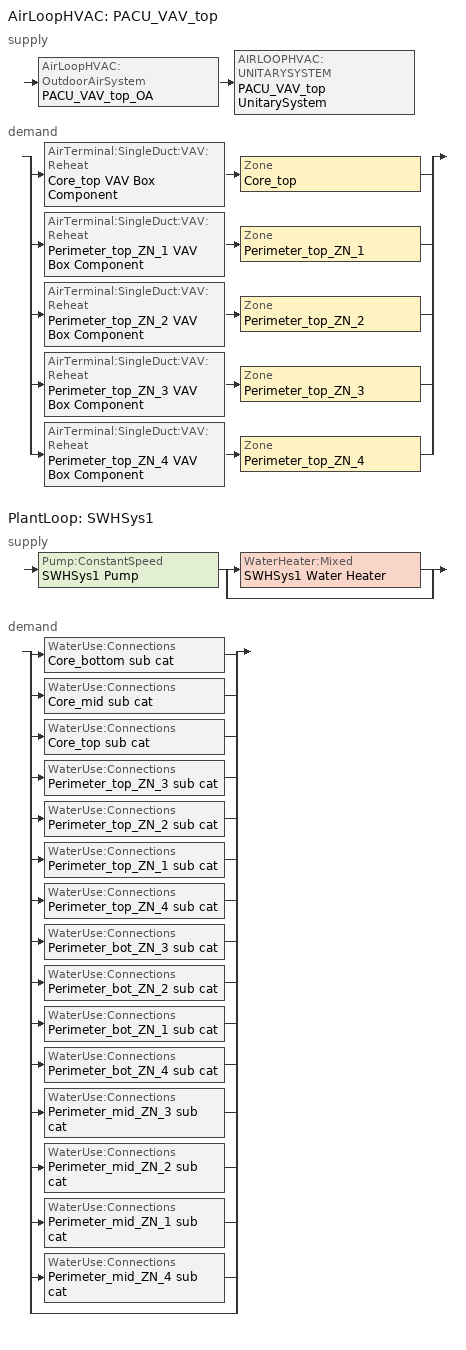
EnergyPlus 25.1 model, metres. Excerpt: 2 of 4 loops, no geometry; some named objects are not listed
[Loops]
AirLoopHVAC 'PACU_VAV_top'
 supply: AirLoopHVAC:OutdoorAirSystem 'PACU_VAV_top_OA' > AIRLOOPHVAC:UNITARYSYSTEM 'PACU_VAV_top UnitarySystem'
 demand: split
  | AirTerminal:SingleDuct:VAV:Reheat 'Core_top VAV Box Component' > Zone 'Core_top'
  | AirTerminal:SingleDuct:VAV:Reheat 'Perimeter_top_ZN_1 VAV Box Component' > Zone 'Perimeter_top_ZN_1'
  | AirTerminal:SingleDuct:VAV:Reheat 'Perimeter_top_ZN_2 VAV Box Component' > Zone 'Perimeter_top_ZN_2'
  | AirTerminal:SingleDuct:VAV:Reheat 'Perimeter_top_ZN_3 VAV Box Component' > Zone 'Perimeter_top_ZN_3'
  | AirTerminal:SingleDuct:VAV:Reheat 'Perimeter_top_ZN_4 VAV Box Component' > Zone 'Perimeter_top_ZN_4'
PlantLoop 'SWHSys1'
 supply: Pump:ConstantSpeed 'SWHSys1 Pump' > split
  | WaterHeater:Mixed 'SWHSys1 Water Heater'
  | bypass
 demand: split
  | WaterUse:Connections 'Core_bottom sub cat'
  | WaterUse:Connections 'Core_mid sub cat'
  | WaterUse:Connections 'Core_top sub cat'
  | WaterUse:Connections 'Perimeter_top_ZN_3 sub cat'
  | WaterUse:Connections 'Perimeter_top_ZN_2 sub cat'
  | WaterUse:Connections 'Perimeter_top_ZN_1 sub cat'
  | WaterUse:Connections 'Perimeter_top_ZN_4 sub cat'
  | WaterUse:Connections 'Perimeter_bot_ZN_3 sub cat'
  | WaterUse:Connections 'Perimeter_bot_ZN_2 sub cat'
  | WaterUse:Connections 'Perimeter_bot_ZN_1 sub cat'
  | WaterUse:Connections 'Perimeter_bot_ZN_4 sub cat'
  | WaterUse:Connections 'Perimeter_mid_ZN_3 sub cat'
  | WaterUse:Connections 'Perimeter_mid_ZN_2 sub cat'
  | WaterUse:Connections 'Perimeter_mid_ZN_1 sub cat'
  | WaterUse:Connections 'Perimeter_mid_ZN_4 sub cat'
  | bypass
[DesignSpecification:OutdoorAir] Outdoor Air Method=Flow/Area; Outdoor Air Flow per Zone Floor Area=0.0004318
SZ DSOA Core_top; SZ DSOA Perimeter_top_ZN_1; SZ DSOA Perimeter_top_ZN_2; SZ DSOA Perimeter_top_ZN_3; SZ DSOA Perimeter_top_ZN_4
[DesignSpecification:ZoneAirDistribution] Zone Air Distribution Effectiveness in Cooling Mode=1; Zone Air Distribution Effectiveness in Heating Mode=1
Name | Minimum Zone Ventilation Efficiency
VAV_Zone_AirDistribution | 0.6
CM DSZAD Building
[Sizing:Zone] Zone Cooling Design Supply Air Temperature Input Method=SupplyAirTemperature; Zone Cooling Design Supply Air Temperature=12.8; Zone Heating Design Supply Air Temperature Input Method=SupplyAirTemperature; Zone Heating Design Supply Air Temperature=40; Zone Cooling Design Supply Air Humidity Ratio=0.0085; Zone Heating Design Supply Air Humidity Ratio=0.008; Cooling Design Air Flow Method=DesignDay; Cooling Design Air Flow Rate=0; Cooling Minimum Air Flow Fraction=0; Heating Design Air Flow Method=DesignDay; Heating Design Air Flow Rate=0; Design Specification Zone Air Distribution Object=VAV_Zone_AirDistribution; Zone Load Sizing Method=Sensible Load Only No Latent Load; Zone Latent Cooling Design Supply Air Humidity Ratio Input Method=HumidityRatioDifference; Zone Cooling Design Supply Air Humidity Ratio Difference=0.005; Zone Latent Heating Design Supply Air Humidity Ratio Input Method=HumidityRatioDifference; Zone Humidification Design Supply Air Humidity Ratio Difference=0.005
Name | Design Specification Outdoor Air Object
Core_top | SZ DSOA Core_top
Perimeter_top_ZN_1 | SZ DSOA Perimeter_top_ZN_1
Perimeter_top_ZN_2 | SZ DSOA Perimeter_top_ZN_2
Perimeter_top_ZN_3 | SZ DSOA Perimeter_top_ZN_3
Perimeter_top_ZN_4 | SZ DSOA Perimeter_top_ZN_4
[Sizing:System]
PACU_VAV_top: Type of Load to Size On=Sensible; Design Outdoor Air Flow Rate=0.9561; Central Heating Maximum System Air Flow Ratio=0.3; Preheat Design Temperature=7; Preheat Design Humidity Ratio=0.008; Precool Design Temperature=12.8; Precool Design Humidity Ratio=0.008; Central Cooling Design Supply Air Temperature=12.8; Central Heating Design Supply Air Temperature=40; Type of Zone Sum to Use=Coincident; 100 Outdoor Air in Cooling=No; 100 Outdoor Air in Heating=No; Central Cooling Design Supply Air Humidity Ratio=0.0085; Central Heating Design Supply Air Humidity Ratio=0.008; Cooling Supply Air Flow Rate Method=DesignDay; Cooling Supply Air Flow Rate=0; Heating Supply Air Flow Rate Method=DesignDay; Heating Supply Air Flow Rate=0; System Outdoor Air Method=ZoneSum
[Sizing:Plant]
SWHSys1: Loop Type=Heating; Design Loop Exit Temperature=60; Loop Design Temperature Difference=5
[ZoneControl:Thermostat] Control Type Schedule=Dual Zone Control Type Sched
Name | Zone or ZoneList | Control 1
Core_top Thermostat | Core_top | Core_top Dual SP Control
Perimeter_top_ZN_1 Thermostat | Perimeter_top_ZN_1 | Perimeter_top_ZN_1 Dual SP Control
Perimeter_top_ZN_2 Thermostat | Perimeter_top_ZN_2 | Perimeter_top_ZN_2 Dual SP Control
Perimeter_top_ZN_3 Thermostat | Perimeter_top_ZN_3 | Perimeter_top_ZN_3 Dual SP Control
Perimeter_top_ZN_4 Thermostat | Perimeter_top_ZN_4 | Perimeter_top_ZN_4 Dual SP Control
[ThermostatSetpoint:DualSetpoint] Heating Setpoint Temperature Schedule=HTGSETP_SCH_YES_OPTIMUM; Cooling Setpoint Temperature Schedule=CLGSETP_SCH_YES_OPTIMUM
Core_top Dual SP Control; Perimeter_top_ZN_1 Dual SP Control; Perimeter_top_ZN_2 Dual SP Control; Perimeter_top_ZN_3 Dual SP Control; Perimeter_top_ZN_4 Dual SP Control
[AirTerminal:SingleDuct:VAV:Reheat] Availability Schedule=Always_On; Maximum Air Flow Rate=AUTOSIZE; Zone Minimum Air Flow Input Method=Constant; Maximum Hot Water or Steam Flow Rate=AUTOSIZE; Minimum Hot Water or Steam Flow Rate=0; Convergence Tolerance=0.001; Damper Heating Action=ReverseWithLimits; Maximum Flow Fraction During Reheat=0.5; Maximum Reheat Air Temperature=40
Name | Constant Minimum Air Flow Fraction | Reheat Coil
Core_top VAV Box Component | 0.308 | Core_top VAV Box Reheat Coil
Perimeter_top_ZN_1 VAV Box Component | 0.148 | Perimeter_top_ZN_1 VAV Box Reheat Coil
Perimeter_top_ZN_2 VAV Box Component | 0.116 | Perimeter_top_ZN_2 VAV Box Reheat Coil
Perimeter_top_ZN_3 VAV Box Component | 0.201 | Perimeter_top_ZN_3 VAV Box Reheat Coil
Perimeter_top_ZN_4 VAV Box Component | 0.107 | Perimeter_top_ZN_4 VAV Box Reheat Coil
[Zone equipment]
Core_top: Core_top VAV Box Component
Perimeter_top_ZN_1: Perimeter_top_ZN_1 VAV Box Component
Perimeter_top_ZN_2: Perimeter_top_ZN_2 VAV Box Component
Perimeter_top_ZN_3: Perimeter_top_ZN_3 VAV Box Component
Perimeter_top_ZN_4: Perimeter_top_ZN_4 VAV Box Component
[Fan:VariableVolume]
PACU_VAV_top Fan: Availability Schedule=HVACOperationSchd; Fan Total Efficiency=0.6006; Pressure Rise=1314.72; Maximum Flow Rate=AUTOSIZE; Fan Power Minimum Flow Rate Input Method=Fraction; Fan Power Minimum Flow Fraction=0.25; Motor Efficiency=0.924; Motor In Airstream Fraction=1; Fan Power Coefficient 1=0.0408; Fan Power Coefficient 2=0.088; Fan Power Coefficient 3=-0.0729; Fan Power Coefficient 4=0.9437; Fan Power Coefficient 5=0
[COIL:COOLING:DX:VARIABLESPEED]
PACU_VAV_top IHP SC Coil: Number of Speeds=10; Nominal Speed Level=10; Gross Rated Total Cooling Capacity At Selected Nominal Speed Level=AUTOSIZE; Rated Air Flow Rate At Selected Nominal Speed Level=AUTOSIZE; Nominal Time for Condensate to Begin Leaving the Coil=1000; Initial Moisture Evaporation Rate Divided by SteadyState AC Latent Capacity=1.5; Maximum Cycling Rate=2.5; Latent Capacity Time Constant=60; Fan Delay Time=60; Energy Part Load Fraction Curve=IHP_PLF; Condenser Type=AirCooled; Evaporative Condenser Pump Rated Power Consumption=0; Crankcase Heater Capacity=0; Maximum Outdoor DryBulb Temperature for Crankcase Heater Operation=10; Minimum Outdoor DryBulb Temperature for Compressor Operation=-25; Basin Heater Capacity=0; Basin Heater Setpoint Temperature=2; Speed 1 Reference Unit Gross Rated Total Cooling Capacity=14000; Speed 1 Reference Unit Gross Rated Sensible Heat Ratio=0.8; Speed 1 Reference Unit Gross Rated Cooling COP=4.23; Speed 1 Reference Unit Rated Air Flow Rate=0.5; 2017 Speed 1 Rated Evaporator Fan Power Per Volume Flow Rate=773.3; 2023 Speed 1 Rated Evaporator Fan Power Per Volume Flow Rate=934.4; Speed 1 Total Cooling Capacity Function of Temperature Curve=IHP_SC_CapFT; Speed 1 Total Cooling Capacity Function of Air Flow Fraction Curve=IHP_SC_CapFF; Speed 1 Energy Input Ratio Function of Temperature Curve=IHP_SC_EIRFT; Speed 1 Energy Input Ratio Function of Air Flow Fraction Curve=IHP_SC_EIRFF; Speed 2 Reference Unit Gross Rated Total Cooling Capacity=19600; Speed 2 Reference Unit Gross Rated Sensible Heat Ratio=0.79; Speed 2 Reference Unit Gross Rated Cooling COP=4.58; Speed 2 Reference Unit Rated Air Flow Rate=0.7; 2017 Speed 2 Rated Evaporator Fan Power Per Volume Flow Rate=773.3; 2023 Speed 2 Rated Evaporator Fan Power Per Volume Flow Rate=934.4; Speed 2 Total Cooling Capacity Function of Temperature Curve=IHP_SC_CapFT; Speed 2 Total Cooling Capacity Function of Air Flow Fraction Curve=IHP_SC_CapFF; Speed 2 Energy Input Ratio Function of Temperature Curve=IHP_SC_EIRFT; Speed 2 Energy Input Ratio Function of Air Flow Fraction Curve=IHP_SC_EIRFF; Speed 3 Reference Unit Gross Rated Total Cooling Capacity=25200; Speed 3 Reference Unit Gross Rated Sensible Heat Ratio=0.78; Speed 3 Reference Unit Gross Rated Cooling COP=4.76; Speed 3 Reference Unit Rated Air Flow Rate=0.9; 2017 Speed 3 Rated Evaporator Fan Power Per Volume Flow Rate=773.3; 2023 Speed 3 Rated Evaporator Fan Power Per Volume Flow Rate=934.4; Speed 3 Total Cooling Capacity Function of Temperature Curve=IHP_SC_CapFT; Speed 3 Total Cooling Capacity Function of Air Flow Fraction Curve=IHP_SC_CapFF; Speed 3 Energy Input Ratio Function of Temperature Curve=IHP_SC_EIRFT; Speed 3 Energy Input Ratio Function of Air Flow Fraction Curve=IHP_SC_EIRFF; Speed 4 Reference Unit Gross Rated Total Cooling Capacity=30800; Speed 4 Reference Unit Gross Rated Sensible Heat Ratio=0.77; Speed 4 Reference Unit Gross Rated Cooling COP=4.68; Speed 4 Reference Unit Rated Air Flow Rate=1.1; 2017 Speed 4 Rated Evaporator Fan Power Per Volume Flow Rate=773.3; 2023 Speed 4 Rated Evaporator Fan Power Per Volume Flow Rate=934.4; Speed 4 Total Cooling Capacity Function of Temperature Curve=IHP_SC_CapFT; Speed 4 Total Cooling Capacity Function of Air Flow Fraction Curve=IHP_SC_CapFF; Speed 4 Energy Input Ratio Function of Temperature Curve=IHP_SC_EIRFT; Speed 4 Energy Input Ratio Function of Air Flow Fraction Curve=IHP_SC_EIRFF; Speed 5 Reference Unit Gross Rated Total Cooling Capacity=36400; Speed 5 Reference Unit Gross Rated Sensible Heat Ratio=0.77; Speed 5 Reference Unit Gross Rated Cooling COP=4.55; Speed 5 Reference Unit Rated Air Flow Rate=1.3; 2017 Speed 5 Rated Evaporator Fan Power Per Volume Flow Rate=773.3; 2023 Speed 5 Rated Evaporator Fan Power Per Volume Flow Rate=934.4; Speed 5 Total Cooling Capacity Function of Temperature Curve=IHP_SC_CapFT; Speed 5 Total Cooling Capacity Function of Air Flow Fraction Curve=IHP_SC_CapFF; Speed 5 Energy Input Ratio Function of Temperature Curve=IHP_SC_EIRFT; Speed 5 Energy Input Ratio Function of Air Flow Fraction Curve=IHP_SC_EIRFF; Speed 6 Reference Unit Gross Rated Total Cooling Capacity=42000; Speed 6 Reference Unit Gross Rated Sensible Heat Ratio=0.76; Speed 6 Reference Unit Gross Rated Cooling COP=4.4; Speed 6 Reference Unit Rated Air Flow Rate=1.5; 2017 Speed 6 Rated Evaporator Fan Power Per Volume Flow Rate=773.3; 2023 Speed 6 Rated Evaporator Fan Power Per Volume Flow Rate=934.4; Speed 6 Total Cooling Capacity Function of Temperature Curve=IHP_SC_CapFT; Speed 6 Total Cooling Capacity Function of Air Flow Fraction Curve=IHP_SC_CapFF; Speed 6 Energy Input Ratio Function of Temperature Curve=IHP_SC_EIRFT; Speed 6 Energy Input Ratio Function of Air Flow Fraction Curve=IHP_SC_EIRFF; Speed 7 Reference Unit Gross Rated Total Cooling Capacity=49000; Speed 7 Reference Unit Gross Rated Sensible Heat Ratio=0.76; Speed 7 Reference Unit Gross Rated Cooling COP=4.21; Speed 7 Reference Unit Rated Air Flow Rate=1.75; 2017 Speed 7 Rated Evaporator Fan Power Per Volume Flow Rate=773.3; 2023 Speed 7 Rated Evaporator Fan Power Per Volume Flow Rate=934.4; Speed 7 Total Cooling Capacity Function of Temperature Curve=IHP_SC_CapFT; Speed 7 Total Cooling Capacity Function of Air Flow Fraction Curve=IHP_SC_CapFF; Speed 7 Energy Input Ratio Function of Temperature Curve=IHP_SC_EIRFT; Speed 7 Energy Input Ratio Function of Air Flow Fraction Curve=IHP_SC_EIRFF; Speed 8 Reference Unit Gross Rated Total Cooling Capacity=56000; Speed 8 Reference Unit Gross Rated Sensible Heat Ratio=0.75; Speed 8 Reference Unit Gross Rated Cooling COP=4; Speed 8 Reference Unit Rated Air Flow Rate=2; 2017 Speed 8 Rated Evaporator Fan Power Per Volume Flow Rate=773.3; 2023 Speed 8 Rated Evaporator Fan Power Per Volume Flow Rate=934.4; Speed 8 Total Cooling Capacity Function of Temperature Curve=IHP_SC_CapFT; Speed 8 Total Cooling Capacity Function of Air Flow Fraction Curve=IHP_SC_CapFF; Speed 8 Energy Input Ratio Function of Temperature Curve=IHP_SC_EIRFT; Speed 8 Energy Input Ratio Function of Air Flow Fraction Curve=IHP_SC_EIRFF; Speed 9 Reference Unit Gross Rated Total Cooling Capacity=63000; Speed 9 Reference Unit Gross Rated Sensible Heat Ratio=0.75; Speed 9 Reference Unit Gross Rated Cooling COP=3.85; Speed 9 Reference Unit Rated Air Flow Rate=2.25; 2017 Speed 9 Rated Evaporator Fan Power Per Volume Flow Rate=773.3; 2023 Speed 9 Rated Evaporator Fan Power Per Volume Flow Rate=934.4; Speed 9 Total Cooling Capacity Function of Temperature Curve=IHP_SC_CapFT; Speed 9 Total Cooling Capacity Function of Air Flow Fraction Curve=IHP_SC_CapFF; Speed 9 Energy Input Ratio Function of Temperature Curve=IHP_SC_EIRFT; Speed 9 Energy Input Ratio Function of Air Flow Fraction Curve=IHP_SC_EIRFF; Speed 10 Reference Unit Gross Rated Total Cooling Capacity=70000; Speed 10 Reference Unit Gross Rated Sensible Heat Ratio=0.75; Speed 10 Reference Unit Gross Rated Cooling COP=3.67; Speed 10 Reference Unit Rated Air Flow Rate=2.5; 2017 Speed 10 Rated Evaporator Fan Power Per Volume Flow Rate=773.3; 2023 Speed 10 Rated Evaporator Fan Power Per Volume Flow Rate=934.4; Speed 10 Total Cooling Capacity Function of Temperature Curve=IHP_SC_CapFT; Speed 10 Total Cooling Capacity Function of Air Flow Fraction Curve=IHP_SC_CapFF; Speed 10 Energy Input Ratio Function of Temperature Curve=IHP_SC_EIRFT; Speed 10 Energy Input Ratio Function of Air Flow Fraction Curve=IHP_SC_EIRFF
[Coil:Heating:Electric] Availability Schedule=Always_On; Efficiency=1; Nominal Capacity=autosize
Core_top VAV Box Reheat Coil; Perimeter_top_ZN_1 VAV Box Reheat Coil; Perimeter_top_ZN_2 VAV Box Reheat Coil; Perimeter_top_ZN_3 VAV Box Reheat Coil; Perimeter_top_ZN_4 VAV Box Reheat Coil
[COIL:HEATING:DX:VARIABLESPEED]
PACU_VAV_top IHP SH Coil: Number of Speeds=10; Nominal Speed Level=10; Rated Heating Capacity At Selected Nominal Speed Level=AUTOSIZE; Rated Air Flow Rate At Selected Nominal Speed Level=AUTOSIZE; Energy Part Load Fraction Curve=IHP_PLF; Minimum Outdoor DryBulb Temperature for Compressor Operation=-17.78; Outdoor DryBulb Temperature to Turn On Compressor=0; Maximum Outdoor DryBulb Temperature for Defrost Operation=5; Crankcase Heater Capacity=200; Crankcase Heater Capacity Function of Temperature Curve=IHP_PLF; Maximum Outdoor DryBulb Temperature for Crankcase Heater Operation=10; Defrost Strategy=Resistive; Defrost Control=Timed; Defrost Time Period Fraction=0.058333; Resistive Defrost Heater Capacity=0; Speed 1 Reference Unit Gross Rated Heating Capacity=12000; Speed 1 Reference Unit Gross Rated Heating COP=4.6; Speed 1 Reference Unit Rated Air Flow Rate=0.44; 2017 Speed 1 Rated Supply Air Fan Power Per Volume Flow Rate=773.3; 2023 Speed 1 Rated Supply Air Fan Power Per Volume Flow Rate=934.4; Speed 1 Heating Capacity Function of Temperature Curve=IHP_SH_CapFT; Speed 1 Total Heating Capacity Function of Air Flow Fraction Curve=IHP_SH_CapFF; Speed 1 Energy Input Ratio Function of Temperature Curve=IHP_SH_EIRFT; Speed 1 Energy Input Ratio Function of Air Flow Fraction Curve=IHP_SH_EIRFF; Speed 2 Reference Unit Gross Rated Heating Capacity=16800; Speed 2 Reference Unit Gross Rated Heating COP=4.78; Speed 2 Reference Unit Rated Air Flow Rate=0.616; 2017 Speed 2 Rated Supply Air Fan Power Per Volume Flow Rate=773.3; 2023 Speed 2 Rated Supply Air Fan Power Per Volume Flow Rate=934.4; Speed 2 Heating Capacity Function of Temperature Curve=IHP_SH_CapFT; Speed 2 Total Heating Capacity Function of Air Flow Fraction Curve=IHP_SH_CapFF; Speed 2 Energy Input Ratio Function of Temperature Curve=IHP_SH_EIRFT; Speed 2 Energy Input Ratio Function of Air Flow Fraction Curve=IHP_SH_EIRFF; Speed 3 Reference Unit Gross Rated Heating Capacity=21600; Speed 3 Reference Unit Gross Rated Heating COP=4.84; Speed 3 Reference Unit Rated Air Flow Rate=0.792; 2017 Speed 3 Rated Supply Air Fan Power Per Volume Flow Rate=773.3; 2023 Speed 3 Rated Supply Air Fan Power Per Volume Flow Rate=934.4; Speed 3 Heating Capacity Function of Temperature Curve=IHP_SH_CapFT; Speed 3 Total Heating Capacity Function of Air Flow Fraction Curve=IHP_SH_CapFF; Speed 3 Energy Input Ratio Function of Temperature Curve=IHP_SH_EIRFT; Speed 3 Energy Input Ratio Function of Air Flow Fraction Curve=IHP_SH_EIRFF; Speed 4 Reference Unit Gross Rated Heating Capacity=26400; Speed 4 Reference Unit Gross Rated Heating COP=4.78; Speed 4 Reference Unit Rated Air Flow Rate=0.968; 2017 Speed 4 Rated Supply Air Fan Power Per Volume Flow Rate=773.3; 2023 Speed 4 Rated Supply Air Fan Power Per Volume Flow Rate=934.4; Speed 4 Heating Capacity Function of Temperature Curve=IHP_SH_CapFT; Speed 4 Heating Capacity Function of Air Flow Fraction Curve=IHP_SH_CapFF; Speed 4 Energy Input Ratio Function of Temperature Curve=IHP_SH_EIRFT; Speed 4 Energy Input Ratio Function of Air Flow Fraction Curve=IHP_SH_EIRFF; Speed 5 Reference Unit Gross Rated Heating Capacity=31200; Speed 5 Reference Unit Gross Rated Heating COP=4.66; Speed 5 Reference Unit Rated Air Flow Rate=1.144; 2017 Speed 5 Rated Supply Air Fan Power Per Volume Flow Rate=773.3; 2023 Speed 5 Rated Supply Air Fan Power Per Volume Flow Rate=934.4; Speed 5 Heating Capacity Function of Temperature Curve=IHP_SH_CapFT; Speed 5 Heating Capacity Function of Air Flow Fraction Curve=IHP_SH_CapFF; Speed 5 Energy Input Ratio Function of Temperature Curve=IHP_SH_EIRFT; Speed 5 Energy Input Ratio Function of Air Flow Fraction Curve=IHP_SH_EIRFF; Speed 6 Reference Unit Gross Rated Heating Capacity=36000; Speed 6 Reference Unit Gross Rated Heating COP=4.5; Speed 6 Reference Unit Rated Air Flow Rate=1.32; 2017 Speed 6 Rated Supply Air Fan Power Per Volume Flow Rate=773.3; 2023 Speed 6 Rated Supply Air Fan Power Per Volume Flow Rate=934.4; Speed 6 Heating Capacity Function of Temperature Curve=IHP_SH_CapFT; Speed 6 Heating Capacity Function of Air Flow Fraction Curve=IHP_SH_CapFF; Speed 6 Energy Input Ratio Function of Temperature Curve=IHP_SH_EIRFT; Speed 6 Energy Input Ratio Function of Air Flow Fraction Curve=IHP_SH_EIRFF; Speed 7 Reference Unit Gross Rated Heating Capacity=42000; Speed 7 Reference Unit Gross Rated Heating COP=4.32; Speed 7 Reference Unit Rated Air Flow Rate=1.54; 2017 Speed 7 Rated Supply Air Fan Power Per Volume Flow Rate=773.3; 2023 Speed 7 Rated Supply Air Fan Power Per Volume Flow Rate=934.4; Speed 7 Heating Capacity Function of Temperature Curve=IHP_SH_CapFT; Speed 7 Heating Capacity Function of Air Flow Fraction Curve=IHP_SH_CapFF; Speed 7 Energy Input Ratio Function of Temperature Curve=IHP_SH_EIRFT; Speed 7 Energy Input Ratio Function of Air Flow Fraction Curve=IHP_SH_EIRFF; Speed 8 Reference Unit Gross Rated Heating Capacity=48000; Speed 8 Reference Unit Gross Rated Heating COP=4.11; Speed 8 Reference Unit Rated Air Flow Rate=1.76; 2017 Speed 8 Rated Supply Air Fan Power Per Volume Flow Rate=773.3; 2023 Speed 8 Rated Supply Air Fan Power Per Volume Flow Rate=934.4; Speed 8 Heating Capacity Function of Temperature Curve=IHP_SH_CapFT; Speed 8 Heating Capacity Function of Air Flow Fraction Curve=IHP_SH_CapFF; Speed 8 Energy Input Ratio Function of Temperature Curve=IHP_SH_EIRFT; Speed 8 Energy Input Ratio Function of Air Flow Fraction Curve=IHP_SH_EIRFF; Speed 9 Reference Unit Gross Rated Heating Capacity=54000; Speed 9 Reference Unit Gross Rated Heating COP=3.93; Speed 9 Reference Unit Rated Air Flow Rate=1.98; 2017 Speed 9 Rated Supply Air Fan Power Per Volume Flow Rate=773.3; 2023 Speed 9 Rated Supply Air Fan Power Per Volume Flow Rate=934.4; Speed 9 Heating Capacity Function of Temperature Curve=IHP_SH_CapFT; Speed 9 Heating Capacity Function of Air Flow Fraction Curve=IHP_SH_CapFF; Speed 9 Energy Input Ratio Function of Temperature Curve=IHP_SH_EIRFT; Speed 9 Energy Input Ratio Function of Air Flow Fraction Curve=IHP_SH_EIRFF; Speed 10 Reference Unit Gross Rated Heating Capacity=60000; Speed 10 Reference Unit Gross Rated Heating COP=3.5; Speed 10 Reference Unit Rated Air Flow Rate=2.2; 2017 Speed 10 Rated Supply Air Fan Power Per Volume Flow Rate=773.3; 2023 Speed 10 Rated Supply Air Fan Power Per Volume Flow Rate=934.4; Speed 10 Heating Capacity Function of Temperature Curve=IHP_SH_CapFT; Speed 10 Heating Capacity Function of Air Flow Fraction Curve=IHP_SH_CapFF; Speed 10 Energy Input Ratio Function of Temperature Curve=IHP_SH_EIRFT; Speed 10 Energy Input Ratio Function of Air Flow Fraction Curve=IHP_SH_EIRFF
[COIL:WATERHEATING:AIRTOWATERHEATPUMP:VARIABLESPEED]
PACU_VAV_top IHP DHW Coil: Number of Speeds=10; Nominal Speed Level=10; Rated Water Heating Capacity=5000; Rated Evaporator Inlet Air DryBulb Temperature=19.7; Rated Evaporator Inlet Air WetBulb Temperature=13.5; Rated Condenser Inlet Water Temperature=57.2; Rated Evaporator Air Flow Rate=AUTOSIZE; Rated Condenser Water Flow Rate=AUTOSIZE; Evaporator Fan Power Included in Rated COP=No; Condenser Pump Power Included in Rated COP=No; Condenser Pump Heat Included in Rated Heating Capacity and Rated COP=No; Fraction of Condenser Pump Heat to Water=0.1; Crankcase Heater Capacity=0; Maximum Ambient Temperature for Crankcase Heater Operation=10; Evaporator Air Temperature Type for Curve Objects=WetBulbTemperature; Part Load Fraction Correlation Curve=IHP_PLF; Rated Water Heating Capacity at Speed 1=5000; Rated Water Heating COP at Speed 1=4.5; Rated Sensible Heat Ratio at Speed 1=0.85; Speed 1 Reference Unit Rated Air Flow Rate=0.44; Speed 1 Reference Unit Rated Water Flow Rate=5e-05; Speed 1 Reference Unit Water Pump Input Power At Rated Conditions=20; Speed 1 Total WH Capacity Function of Temperature Curve=IHP_DHW_CapFT; Speed 1 Total WH Capacity Function of Air Flow Fraction Curve=IHP_DHW_CapFF; Speed 1 Total WH Capacity Function of Water Flow Fraction Curve=IHP_DHW_CapFF; Speed 1 COP Function of Temperature Curve=IHP_DHW_EIRFT; Speed 1 COP Function of Air Flow Fraction Curve=IHP_DHW_EIRFF; Speed 1 COP Function of Water Flow Fraction Curve=IHP_DHW_EIRFF; Rated Water Heating Capacity at Speed 2=5000; Rated Water Heating COP at Speed 2=4.5; Rated Sensible Heat Ratio at Speed 2=0.85; Speed 2 Reference Unit Rated Air Flow Rate=0.616; Speed 2 Reference Unit Rated Water Flow Rate=7e-05; Speed 2 Reference Unit Water Pump Input Power At Rated Conditions=28; Speed 2 Total WH Capacity Function of Temperature Curve=IHP_DHW_CapFT; Speed 2 Total WH Capacity Function of Air Flow Fraction Curve=IHP_DHW_CapFF; Speed 2 Total WH Capacity Function of Water Flow Fraction Curve=IHP_DHW_CapFF; Speed 2 COP Function of Temperature Curve=IHP_DHW_EIRFT; Speed 2 COP Function of Air Flow Fraction Curve=IHP_DHW_EIRFF; Speed 2 COP Function of Water Flow Fraction Curve=IHP_DHW_EIRFF; Rated Water Heating Capacity at speed 3=5000; Rated Water Heating COP at Speed 3=3.6; Rated Sensible Heat Ratio at Speed 3=0.85; Speed 3 Reference Unit Rated Air Flow Rate=0.792; Speed 3 Reference Unit Rated Water Flow Rate=9e-05; Speed 3 Reference Unit Water Pump Input Power At Rated Conditions=36; Speed 3 Total WH Capacity Function of Temperature Curve=IHP_DHW_CapFT; Speed 3 Total WH Capacity Function of Air Flow Fraction Curve=IHP_DHW_CapFF; Speed 3 Total WH Capacity Function of Water Flow Fraction Curve=IHP_DHW_CapFF; Speed 3 COP Function of Temperature Curve=IHP_DHW_EIRFT; Speed 3 COP Function of Air Flow Fraction Curve=IHP_DHW_EIRFF; Speed 3 COP Function of Water Flow Fraction Curve=IHP_DHW_EIRFF; Rated Water Heating Capacity at Speed 4=5000; Rated Water Heating COP at Speed 4=4.3; Rated Sensible Heat Ratio at Speed 4=0.85; Speed 4 Reference Unit Rated Air Flow Rate=0.968; Speed 4 Reference Unit Rated Water Flow Rate=0.00011; Speed 4 Reference Unit Water Pump Input Power At Rated Conditions=44; Speed 4 Total WH Capacity Function of Temperature Curve=IHP_DHW_CapFT; Speed 4 Total WH Capacity Function of Air Flow Fraction Curve=IHP_DHW_CapFF; Speed 4 Total WH Capacity Function of Water Flow Fraction Curve=IHP_DHW_CapFF; Speed 4 COP Function of Temperature Curve=IHP_DHW_EIRFT; Speed 4 COP Function of Air Flow Fraction Curve=IHP_DHW_EIRFF; Speed 4 COP Function of Water Flow Fraction Curve=IHP_DHW_EIRFF; Rated Water Heating Capacity at Speed 5=5000; Rated Water Heating COP at Speed 5=4.2; Rated Sensible Heat Ratio at Speed 5=0.85; Speed 5 Reference Unit Rated Air Flow Rate=1.144; Speed 5 Reference Unit Rated Water Flow Rate=0.00013; Speed 5 Reference Unit Water Pump Input Power At Rated Conditions=52; Speed 5 Total WH Capacity Function of Temperature Curve=IHP_DHW_CapFT; Speed 5 Total WH Capacity Function of Air Flow Fraction Curve=IHP_DHW_CapFF; Speed 5 Total WH Capacity Function of Water Flow Fraction Curve=IHP_DHW_CapFF; Speed 5 COP Function of Temperature Curve=IHP_DHW_EIRFT; Speed 5 COP Function of Air Flow Fraction Curve=IHP_DHW_EIRFF; Speed 5 COP Function of Water Flow Fraction Curve=IHP_DHW_EIRFF; Rated Water Heating Capacity at Speed 6=5000; Rated Water Heating COP at Speed 6=4.1; Rated Sensible Heat Ratio at Speed 6=0.85; Speed 6 Reference Unit Rated Air Flow Rate=1.32; Speed 6 Reference Unit Rated Water Flow Rate=0.00015; Speed 6 Reference Unit Water Pump Input Power At Rated Conditions=60; Speed 6 Total WH Capacity Function of Temperature Curve=IHP_DHW_CapFT; Speed 6 Total WH Capacity Function of Air Flow Fraction Curve=IHP_DHW_CapFF; Speed 6 Total WH Capacity Function of Water Flow Fraction Curve=IHP_DHW_CapFF; Speed 6 COP Function of Temperature Curve=IHP_DHW_EIRFT; Speed 6 COP Function of Air Flow Fraction Curve=IHP_DHW_EIRFF; Speed 6 COP Function of Water Flow Fraction Curve=IHP_DHW_EIRFF; Rated Water Heating Capacity at Speed 7=5000; Rated Water Heating COP at Speed 7=3.9; Rated Sensible Heat Ratio at Speed 7=0.85; Speed 7 Reference Unit Rated Air Flow Rate=1.54; Speed 7 Reference Unit Rated Water Flow Rate=0.000175; Speed 7 Reference Unit Water Pump Input Power At Rated Conditions=70; Speed 7 Total WH Capacity Function of Temperature Curve=IHP_DHW_CapFT; Speed 7 Total WH Capacity Function of Air Flow Fraction Curve=IHP_DHW_CapFF; Speed 7 Total WH Capacity Function of Water Flow Fraction Curve=IHP_DHW_CapFF; Speed 7 COP Function of Temperature Curve=IHP_DHW_EIRFT; Speed 7 COP Function of Air Flow Fraction Curve=IHP_DHW_EIRFF; Speed 7 COP Function of Water Flow Fraction Curve=IHP_DHW_EIRFF; Rated Water Heating Capacity at Speed 8=5000; Rated Water Heating COP at Speed 8=3.8; Rated Sensible Heat Ratio at Speed 8=0.85; Speed 8 Reference Unit Rated Air Flow Rate=1.76; Speed 8 Reference Unit Rated Water Flow Rate=0.0002; Speed 8 Reference Unit Water Pump Input Power At Rated Conditions=80; Speed 8 Total WH Capacity Function of Temperature Curve=IHP_DHW_CapFT; Speed 8 Total WH Capacity Function of Air Flow Fraction Curve=IHP_DHW_CapFF; Speed 8 Total WH Capacity Function of Water Flow Fraction Curve=IHP_DHW_CapFF; Speed 8 COP Function of Temperature Curve=IHP_DHW_EIRFT; Speed 8 COP Function of Air Flow Fraction Curve=IHP_DHW_EIRFF; Speed 8 COP Function of Water Flow Fraction Curve=IHP_DHW_EIRFF; Rated Water Heating Capacity at Speed 9=5000; Rated Water Heating COP at Speed 9=3.7; Rated Sensible Heat Ratio at Speed 9=0.85; Speed 9 Reference Unit Rated Air Flow Rate=1.98; Speed 9 Reference Unit Rated Water Flow Rate=0.000225; Speed 9 Reference Unit Water Pump Input Power At Rated Conditions=90; Speed 9 Total WH Capacity Function of Temperature Curve=IHP_DHW_CapFT; Speed 9 Total WH Capacity Function of Air Flow Fraction Curve=IHP_DHW_CapFF; Speed 9 Total WH Capacity Function of Water Flow Fraction Curve=IHP_DHW_CapFF; Speed 9 COP Function of Temperature Curve=IHP_DHW_EIRFT; Speed 9 COP Function of Air Flow Fraction Curve=IHP_DHW_EIRFF; Speed 9 COP Function of Water Flow Fraction Curve=IHP_DHW_EIRFF; Rated Water Heating Capacity at Speed 10=5000; Rated Water Heating COP at Speed 10=3.6; Rated Sensible Heat Ratio at Speed 10=0.85; Speed 10 Reference Unit Rated Air Flow Rate=2.2; Speed 10 Reference Unit Rated Water Flow Rate=0.00025; Speed 10 Reference Unit Water Pump Input Power At Rated Conditions=100; Speed 10 Total WH Capacity Function of Temperature Curve=IHP_DHW_CapFT; Speed 10 Total WH Capacity Function of Air Flow Fraction Curve=IHP_DHW_CapFF; Speed 10 Total WH Capacity Function of Water Flow Fraction Curve=IHP_DHW_CapFF; Speed 10 COP Function of Temperature Curve=IHP_DHW_EIRFT; Speed 10 COP Function of Air Flow Fraction Curve=IHP_DHW_EIRFF; Speed 10 COP Function of Water Flow Fraction Curve=IHP_DHW_EIRFF
[COILSYSTEM:INTEGRATEDHEATPUMP:AIRSOURCE]
PACU_VAV_top IHP: Space Cooling Coil=PACU_VAV_top IHP SC Coil; Space Heating Coil=PACU_VAV_top IHP SH Coil; Dedicated Water Heating Coil=PACU_VAV_top IHP DHW Coil; SCWH Coil=PACU_VAV_top IHP SC Coil; SCDWH Cooling Coil=PACU_VAV_top IHP SC Coil; SCDWH Water Heating Coil=PACU_VAV_top IHP DHW Coil; SHDWH Heating Coil=PACU_VAV_top IHP SH Coil; SHDWH Water Heating Coil=PACU_VAV_top IHP DHW Coil; Indoor Temperature Limit for SCWH Mode=20; Ambient Temperature Limit for SCWH Mode=27; Indoor Temperature above Which WH has Higher Priority=20; Ambient Temperature above Which WH has Higher Priority=20; Flag to Indicate Load Control in SCWH Mode=0; Minimum Speed Level for SCWH Mode=1; Maximum Water Flow Volume before Switching from SCDWH to SCWH Mode=0; Minimum Speed Level for SCDWH Mode=1; Maximum Running Time before Allowing Electric Resistance Heat Use during SHDWH Mode=360; Minimum Speed Level for SHDWH Mode=1
[AIRLOOPHVAC:UNITARYSYSTEM]
PACU_VAV_top UnitarySystem: Control Type=SetPoint; Dehumidification Control Type=None; Availability Schedule=HVACOperationSchd; Supply Fan=PACU_VAV_top Fan; Fan Placement=DrawThrough; Supply Air Fan Operating Mode Schedule=Always_On; Heating Coil=PACU_VAV_top IHP SH Coil; DX Heating Coil Sizing Ratio=1; Cooling Coil=PACU_VAV_top IHP SC Coil; Use DOAS DX Cooling Coil=No; Minimum Supply Air Temperature=2; Latent Load Control=SensibleOnlyLoadControl; Cooling Supply Air Flow Rate Method=SupplyAirFlowRate; Cooling Supply Air Flow Rate=AUTOSIZE; Heating Supply Air Flow Rate Method=SupplyAirFlowRate; Heating Supply Air Flow Rate=AUTOSIZE; No Load Supply Air Flow Rate Method=SupplyAirFlowRate; No Load Supply Air Flow Rate=AUTOSIZE; No Load Supply Air Flow Rate Control Set To Low Speed=Yes; Maximum Supply Air Temperature=50; Maximum Outdoor DryBulb Temperature for Supplemental Heater Operation=21; Ancillary OnCycle Electric Power=0; Ancillary OffCycle Electric Power=0; Design Heat Recovery Water Flow Rate=0; Maximum Temperature for Heat Recovery=80
[Controller:OutdoorAir]
PACU_VAV_top_OA_Controller: Minimum Outdoor Air Flow Rate=0; Maximum Outdoor Air Flow Rate=AUTOSIZE; Economizer Control Type=DifferentialEnthalpy; Economizer Control Action Type=ModulateFlow; Lockout Type=LockoutWithHeating; Minimum Limit Type=FixedMinimum; Minimum Outdoor Air Schedule=MinOA_MotorizedDamper_Sched; Maximum Fraction of Outdoor Air Schedule=VAV_TOP Max OA Fraction; Mechanical Ventilation Controller=PACU_VAV_top_DCV
[Controller:MechanicalVentilation]
PACU_VAV_top_DCV: Availability Schedule=MinOA_MotorizedDamper_Sched; Demand Controlled Ventilation=Yes; System Outdoor Air Method=Standard62.1VentilationRateProcedure; Zone or ZoneList 1=Core_top; Design Specification Outdoor Air Object Name 1=SZ DSOA Core_top; Design Specification Zone Air Distribution Object Name 1=CM DSZAD Building; Zone or ZoneList 2=Perimeter_top_ZN_1; Design Specification Outdoor Air Object Name 2=SZ DSOA Perimeter_top_ZN_1; Design Specification Zone Air Distribution Object Name 2=CM DSZAD Building; Zone or ZoneList 3=Perimeter_top_ZN_2; Design Specification Outdoor Air Object Name 3=SZ DSOA Perimeter_top_ZN_2; Design Specification Zone Air Distribution Object Name 3=CM DSZAD Building; Zone or ZoneList 4=Perimeter_top_ZN_3; Design Specification Outdoor Air Object Name 4=SZ DSOA Perimeter_top_ZN_3; Design Specification Zone Air Distribution Object Name 4=CM DSZAD Building; Zone or ZoneList 5=Perimeter_top_ZN_4; Design Specification Outdoor Air Object Name 5=SZ DSOA Perimeter_top_ZN_4; Design Specification Zone Air Distribution Object Name 5=CM DSZAD Building
[AirLoopHVAC]
PACU_VAV_top: Design Supply Air Flow Rate=AUTOSIZE
[Pump:ConstantSpeed]
SWHSys1 Pump: Design Flow Rate=autosize; Design Pump Head=29891; Design Power Consumption=AUTOSIZE; Motor Efficiency=0.3; Fraction of Motor Inefficiencies to Fluid Stream=0; Pump Control Type=Intermittent
[WaterHeater:Mixed]
SWHSys1 Water Heater: Tank Volume=0.378541; Setpoint Temperature Schedule=SHWSys1 Water Heater Setpoint Temperature Schedule; Deadband Temperature Difference=2; Maximum Temperature Limit=82.2222; Heater Control Type=Cycle; Heater Maximum Capacity=29307.11; Heater Fuel Type=NATURALGAS; Heater Thermal Efficiency=0.80804; Off Cycle Parasitic Fuel Consumption Rate=1886.44; Off Cycle Parasitic Fuel Type=NATURALGAS; Off Cycle Parasitic Heat Fraction to Tank=0; On Cycle Parasitic Fuel Consumption Rate=1886.44; On Cycle Parasitic Fuel Type=NATURALGAS; Ambient Temperature Indicator=zone; Ambient Temperature Zone=CORE_BOTTOM; Off Cycle Loss Coefficient to Ambient Temperature=7.56156; On Cycle Loss Coefficient to Ambient Temperature=7.56156; Use Side Effectiveness=1; Source Side Effectiveness=1; Use Side Design Flow Rate=AUTOSIZE; Source Side Design Flow Rate=AUTOSIZE; Indirect Water Heating Recovery Time=1.5
[PlantLoop]
SWHSys1: Fluid Type=WATER; Plant Equipment Operation Scheme=SWHSys1 Loop Operation Scheme List; Maximum Loop Temperature=60; Minimum Loop Temperature=10; Maximum Loop Flow Rate=AUTOSIZE; Minimum Loop Flow Rate=0; Plant Loop Volume=AUTOSIZE; Load Distribution Scheme=Optimal
[PlantEquipmentList]
SWHSys1 Equipment List: SWHSys1 Water Heater
[PlantEquipmentOperation:HeatingLoad]
SWHSys1 Operation Scheme: Load Range 1 Lower Limit=0; Load Range 1 Upper Limit=1000000000000000; Range 1 Equipment List=SWHSys1 Equipment List
[PlantEquipmentOperationSchemes]
SWHSys1 Loop Operation Scheme List: Control Scheme 1=SWHSys1 Operation Scheme; Control Scheme 1 Schedule=PlantOnSched
[EnergyManagementSystem:Sensor]
Name | OutputVariable or OutputMeter Index Key | OutputVariable or OutputMeter
Core_top_LSr | Core_top | Zone Lights Electricity Rate
Core_top_Occ_Sensor | Core_top | People Occupant Count
Perimeter_top_ZN_3_LSr | Perimeter_top_ZN_3 | Zone Lights Electricity Rate
Perimeter_top_ZN_3_Occ_Sensor | Perimeter_top_ZN_3 | People Occupant Count
Perimeter_top_ZN_2_LSr | Perimeter_top_ZN_2 | Zone Lights Electricity Rate
Perimeter_top_ZN_2_Occ_Sensor | Perimeter_top_ZN_2 | People Occupant Count
Perimeter_top_ZN_1_LSr | Perimeter_top_ZN_1 | Zone Lights Electricity Rate
Perimeter_top_ZN_1_Occ_Sensor | Perimeter_top_ZN_1 | People Occupant Count
Perimeter_top_ZN_4_LSr | Perimeter_top_ZN_4 | Zone Lights Electricity Rate
Perimeter_top_ZN_4_Occ_Sensor | Perimeter_top_ZN_4 | People Occupant Count
pacu_vav_top_OA_VRP | PACU_VAV_top | Air System Outdoor Air Mechanical Ventilation Requested Mass Flow Rate
pacu_vav_top_OA | PACU_VAV_top | Air System Outdoor Air Mass Flow Rate
pacu_vav_top_SUPPLY_FLOW | PACU_VAV_top_OA-PACU_VAV_top_CoolCNode | System Node Standard Density Volume Flow Rate
[EnergyManagementSystem:InternalVariable] Internal Data Type=Zone Floor Area
Name | Internal Data Index Key
Core_top_Area | Core_top
Perimeter_top_ZN_3_Area | Perimeter_top_ZN_3
Perimeter_top_ZN_2_Area | Perimeter_top_ZN_2
Perimeter_top_ZN_1_Area | Perimeter_top_ZN_1
Perimeter_top_ZN_4_Area | Perimeter_top_ZN_4
[SetpointManager:Scheduled]
SWHSys1 Loop Setpoint Manager: Control Variable=Temperature; Schedule=SHWSys1-Loop-Temp-Schedule; Setpoint Node or NodeList=SWHSys1 Supply Outlet Node
[SetpointManager:MixedAir] Control Variable=Temperature
Name | Setpoint Node or NodeList
PACU_VAV_top_CoolC SAT Manager; PACU_VAV_top_HeatC MixedAir Manager | PACU_VAV_top_IHP-PACU_VAV_top FanNode
PACU_VAV_top_OAMixed Air Temp Manager | PACU_VAV_top_OA-PACU_VAV_top_CoolCNode
[SetpointManager:Warmest]
PACU_VAV_top Supply Air Temperature Manager: Control Variable=Temperature; HVAC Air Loop=PACU_VAV_top; Minimum Setpoint Temperature=12.8; Maximum Setpoint Temperature=15.6; Strategy=MaximumTemperature; Setpoint Node or NodeList=PACU_VAV_top Supply Equipment Outlet Node
[WaterUse:Equipment] EndUse Subcategory=WaterUse; Peak Flow Rate=3.57511e-06; Flow Rate Fraction Schedule=BLDG_SWH_SCH
Name | Target Temperature Schedule | Hot Water Supply Temperature Schedule | Zone | Sensible Fraction Schedule | Latent Fraction Schedule
Core_bottom sub cat | Core_bottom sub cat Temp Sched | Core_bottom sub catHot Supply Temp Sched | Core_bottom | Core_bottom sub cat Sensible fract sched | Core_bottom sub cat Latent fract sched
Core_mid sub cat | Core_mid sub cat Temp Sched | Core_mid sub catHot Supply Temp Sched | Core_mid | Core_mid sub cat Sensible fract sched | Core_mid sub cat Latent fract sched
Core_top sub cat | Core_top sub cat Temp Sched | Core_top sub catHot Supply Temp Sched | Core_top | Core_top sub cat Sensible fract sched | Core_top sub cat Latent fract sched
Perimeter_top_ZN_3 sub cat | Perimeter_top_ZN_3 sub cat Temp Sched | Perimeter_top_ZN_3 sub catHot Supply Temp Sched | Perimeter_top_ZN_3 | Perimeter_top_ZN_3 sub cat Sensible fract sched | Perimeter_top_ZN_3 sub cat Latent fract sched
Perimeter_top_ZN_2 sub cat | Perimeter_top_ZN_2 sub cat Temp Sched | Perimeter_top_ZN_2 sub catHot Supply Temp Sched | Perimeter_top_ZN_2 | Perimeter_top_ZN_2 sub cat Sensible fract sched | Perimeter_top_ZN_2 sub cat Latent fract sched
Perimeter_top_ZN_1 sub cat | Perimeter_top_ZN_1 sub cat Temp Sched | Perimeter_top_ZN_1 sub catHot Supply Temp Sched | Perimeter_top_ZN_1 | Perimeter_top_ZN_1 sub cat Sensible fract sched | Perimeter_top_ZN_1 sub cat Latent fract sched
Perimeter_top_ZN_4 sub cat | Perimeter_top_ZN_4 sub cat Temp Sched | Perimeter_top_ZN_4 sub catHot Supply Temp Sched | Perimeter_top_ZN_4 | Perimeter_top_ZN_4 sub cat Sensible fract sched | Perimeter_top_ZN_4 sub cat Latent fract sched
Perimeter_bot_ZN_3 sub cat | Perimeter_bot_ZN_3 sub cat Temp Sched | Perimeter_bot_ZN_3 sub catHot Supply Temp Sched | Perimeter_bot_ZN_3 | Perimeter_bot_ZN_3 sub cat Sensible fract sched | Perimeter_bot_ZN_3 sub cat Latent fract sched
Perimeter_bot_ZN_2 sub cat | Perimeter_bot_ZN_2 sub cat Temp Sched | Perimeter_bot_ZN_2 sub catHot Supply Temp Sched | Perimeter_bot_ZN_2 | Perimeter_bot_ZN_2 sub cat Sensible fract sched | Perimeter_bot_ZN_2 sub cat Latent fract sched
Perimeter_bot_ZN_1 sub cat | Perimeter_bot_ZN_1 sub cat Temp Sched | Perimeter_bot_ZN_1 sub catHot Supply Temp Sched | Perimeter_bot_ZN_1 | Perimeter_bot_ZN_1 sub cat Sensible fract sched | Perimeter_bot_ZN_1 sub cat Latent fract sched
Perimeter_bot_ZN_4 sub cat | Perimeter_bot_ZN_4 sub cat Temp Sched | Perimeter_bot_ZN_4 sub catHot Supply Temp Sched | Perimeter_bot_ZN_4 | Perimeter_bot_ZN_4 sub cat Sensible fract sched | Perimeter_bot_ZN_4 sub cat Latent fract sched
Perimeter_mid_ZN_3 sub cat | Perimeter_mid_ZN_3 sub cat Temp Sched | Perimeter_mid_ZN_3 sub catHot Supply Temp Sched | Perimeter_mid_ZN_3 | Perimeter_mid_ZN_3 sub cat Sensible fract sched | Perimeter_mid_ZN_3 sub cat Latent fract sched
Perimeter_mid_ZN_2 sub cat | Perimeter_mid_ZN_2 sub cat Temp Sched | Perimeter_mid_ZN_2 sub catHot Supply Temp Sched | Perimeter_mid_ZN_2 | Perimeter_mid_ZN_2 sub cat Sensible fract sched | Perimeter_mid_ZN_2 sub cat Latent fract sched
Perimeter_mid_ZN_1 sub cat | Perimeter_mid_ZN_1 sub cat Temp Sched | Perimeter_mid_ZN_1 sub catHot Supply Temp Sched | Perimeter_mid_ZN_1 | Perimeter_mid_ZN_1 sub cat Sensible fract sched | Perimeter_mid_ZN_1 sub cat Latent fract sched
Perimeter_mid_ZN_4 sub cat | Perimeter_mid_ZN_4 sub cat Temp Sched | Perimeter_mid_ZN_4 sub catHot Supply Temp Sched | Perimeter_mid_ZN_4 | Perimeter_mid_ZN_4 sub cat Sensible fract sched | Perimeter_mid_ZN_4 sub cat Latent fract sched
[WaterUse:Connections]
Name | Water Use Equipment 1
Core_bottom sub cat | Core_bottom sub cat
Core_mid sub cat | Core_mid sub cat
Core_top sub cat | Core_top sub cat
Perimeter_top_ZN_3 sub cat | Perimeter_top_ZN_3 sub cat
Perimeter_top_ZN_2 sub cat | Perimeter_top_ZN_2 sub cat
Perimeter_top_ZN_1 sub cat | Perimeter_top_ZN_1 sub cat
Perimeter_top_ZN_4 sub cat | Perimeter_top_ZN_4 sub cat
Perimeter_bot_ZN_3 sub cat | Perimeter_bot_ZN_3 sub cat
Perimeter_bot_ZN_2 sub cat | Perimeter_bot_ZN_2 sub cat
Perimeter_bot_ZN_1 sub cat | Perimeter_bot_ZN_1 sub cat
Perimeter_bot_ZN_4 sub cat | Perimeter_bot_ZN_4 sub cat
Perimeter_mid_ZN_3 sub cat | Perimeter_mid_ZN_3 sub cat
Perimeter_mid_ZN_2 sub cat | Perimeter_mid_ZN_2 sub cat
Perimeter_mid_ZN_1 sub cat | Perimeter_mid_ZN_1 sub cat
Perimeter_mid_ZN_4 sub cat | Perimeter_mid_ZN_4 sub cat
[Schedule:Compact]
ALWAYS_ON; PlantOnSched: Through: 12/31, For: AllDays, Until: 24:00, 1
HVACOperationSchd: Through: 12/31, For: Weekdays SummerDesignDay, Until: 06:00, 0, Until: 22:00, 1, Until: 24:00, 0, For: Saturday WinterDesignDay, Until: 06:00, 0, Until: 18:00, 1, Until: 24:00, 0, For:Sunday Holidays AllOtherDays, Until: 24:00, 0
BLDG_SWH_SCH: Through: 12/31, For: Weekdays SummerDesignDay, Until: 05:00, 0, Until: 06:00, 0, Until: 07:00, 0.07, Until: 08:00, 0.19, Until: 09:00, 0.35, Until: 10:00, 0.38, Until: 11:00, 0.39, Until: 12:00, 0.47, Until: 13:00, 0.57, Until: 14:00, 0.54, Until: 15:00, 0.34, Until: 16:00, 0.33, Until: 17:00, 0.44, Until: 18:00, 0.26, Until: 19:00, 0.21, Until: 20:00, 0.15, Until: 21:00, 0.17, Until: 22:00, 0.08, Until: 24:00, 0.05, For: Saturday WinterDesignDay, Until: 05:00, 0, Until: 06:00, 0, Until: 07:00, 0.07, Until: 08:00, 0.11, Until: 09:00, 0.15, Until: 10:00, 0.21, Until: 11:00, 0.19, Until: 12:00, 0.23, Until: 13:00, 0.2, Until: 14:00, 0.19, Until: 15:00, 0.15, Until: 16:00, 0.13, Until: 17:00, 0.14, Until: 19:00, 0.07, Until: 22:00, 0, Until: 24:00, 0, For:Sunday Holidays AllOtherDays, Until: 05:00, 0, Until: 06:00, 0, Until: 11:00, 0.04, Until: 13:00, 0.06, Until: 14:00, 0.09, Until: 15:00, 0.06, Until: 18:00, 0.04, Until: 22:00, 0, Until: 24:00, 0
HTGSETP_SCH_YES_OPTIMUM: Through: 12/31, For: WinterDesignDay, Until: 05:00, 15.6, Until: 06:00, 17.6, Until: 07:00, 19.6, Until: 22:00, 21, Until: 24:00, 15.6, For: Weekdays, Until: 05:00, 15.6, Until: 06:00, 17.8, Until: 07:00, 20, Until: 22:00, 21, Until: 24:00, 15.6, For SummerDesignDay, Until: 24:00, 15.6, For: Saturday, Until: 05:00, 15.6, Until: 06:00, 17.8, Until: 07:00, 20, Until: 17:00, 21, Until: 24:00, 15.6, For:Sunday Holidays AllOtherDays, Until: 24:00, 15.6
CLGSETP_SCH_YES_OPTIMUM: Through: 12/31, For: SummerDesignDay, Until: 05:00, 26.7, Until: 06:00, 25.7, Until: 07:00, 25, Until: 22:00, 24, Until: 24:00, 26.7, For: Weekdays, Until: 05:00, 26.7, Until: 06:00, 25.6, Until: 07:00, 25, Until: 22:00, 24, Until: 24:00, 26.7, For: Saturday, Until: 05:00, 26.7, Until: 06:00, 25.7, Until: 07:00, 25, Until: 17:00, 24, Until: 24:00, 26.7, For WinterDesignDay, Until: 24:00, 26.7, For:Sunday Holidays AllOtherDays, Until: 24:00, 26.7
MinOA_MotorizedDamper_Sched: Through: 12/31, For: Weekdays SummerDesignDay, Until: 07:00, 0, Until: 22:00, 1, Until: 24:00, 0, For: Saturday WinterDesignDay, Until: 07:00, 0, Until: 18:00, 1, Until: 24:00, 0, For:Sunday Holidays AllOtherDays, Until: 24:00, 0
Dual Zone Control Type Sched: Through: 12/31, For: AllDays, Until: 24:00, 4
Core_bottom sub cat Latent fract sched; Core_mid sub cat Latent fract sched; Core_top sub cat Latent fract sched; Perimeter_top_ZN_3 sub cat Latent fract sched; Perimeter_top_ZN_2 sub cat Latent fract sched; Perimeter_top_ZN_1 sub cat Latent fract sched; Perimeter_top_ZN_4 sub cat Latent fract sched; Perimeter_bot_ZN_3 sub cat Latent fract sched; Perimeter_bot_ZN_2 sub cat Latent fract sched; Perimeter_bot_ZN_1 sub cat Latent fract sched; Perimeter_bot_ZN_4 sub cat Latent fract sched; Perimeter_mid_ZN_3 sub cat Latent fract sched; Perimeter_mid_ZN_2 sub cat Latent fract sched; Perimeter_mid_ZN_1 sub cat Latent fract sched; Perimeter_mid_ZN_4 sub cat Latent fract sched: Through: 12/31, For: AllDays, Until: 24:00, 0.05
Core_bottom sub cat Sensible fract sched; Core_mid sub cat Sensible fract sched; Core_top sub cat Sensible fract sched; Perimeter_top_ZN_3 sub cat Sensible fract sched; Perimeter_top_ZN_2 sub cat Sensible fract sched; Perimeter_top_ZN_1 sub cat Sensible fract sched; Perimeter_top_ZN_4 sub cat Sensible fract sched; Perimeter_bot_ZN_3 sub cat Sensible fract sched; Perimeter_bot_ZN_2 sub cat Sensible fract sched; Perimeter_bot_ZN_1 sub cat Sensible fract sched; Perimeter_bot_ZN_4 sub cat Sensible fract sched; Perimeter_mid_ZN_3 sub cat Sensible fract sched; Perimeter_mid_ZN_2 sub cat Sensible fract sched; Perimeter_mid_ZN_1 sub cat Sensible fract sched; Perimeter_mid_ZN_4 sub cat Sensible fract sched: Through: 12/31, For: AllDays, Until: 24:00, 0.2
Core_bottom sub cat Temp Sched; Core_mid sub cat Temp Sched; Core_top sub cat Temp Sched; Perimeter_top_ZN_3 sub cat Temp Sched; Perimeter_top_ZN_2 sub cat Temp Sched; Perimeter_top_ZN_1 sub cat Temp Sched; Perimeter_top_ZN_4 sub cat Temp Sched; Perimeter_bot_ZN_3 sub cat Temp Sched; Perimeter_bot_ZN_2 sub cat Temp Sched; Perimeter_bot_ZN_1 sub cat Temp Sched; Perimeter_bot_ZN_4 sub cat Temp Sched; Perimeter_mid_ZN_3 sub cat Temp Sched; Perimeter_mid_ZN_2 sub cat Temp Sched; Perimeter_mid_ZN_1 sub cat Temp Sched; Perimeter_mid_ZN_4 sub cat Temp Sched; SHWSys1-Loop-Temp-Schedule; SHWSys1 Water Heater Setpoint Temperature Schedule: Through: 12/31, For: AllDays, Until: 24:00, 60
Core_bottom sub catHot Supply Temp Sched; Core_mid sub catHot Supply Temp Sched; Core_top sub catHot Supply Temp Sched; Perimeter_top_ZN_3 sub catHot Supply Temp Sched; Perimeter_top_ZN_2 sub catHot Supply Temp Sched; Perimeter_top_ZN_1 sub catHot Supply Temp Sched; Perimeter_top_ZN_4 sub catHot Supply Temp Sched; Perimeter_bot_ZN_3 sub catHot Supply Temp Sched; Perimeter_bot_ZN_2 sub catHot Supply Temp Sched; Perimeter_bot_ZN_1 sub catHot Supply Temp Sched; Perimeter_bot_ZN_4 sub catHot Supply Temp Sched; Perimeter_mid_ZN_3 sub catHot Supply Temp Sched; Perimeter_mid_ZN_2 sub catHot Supply Temp Sched; Perimeter_mid_ZN_1 sub catHot Supply Temp Sched; Perimeter_mid_ZN_4 sub catHot Supply Temp Sched: Through: 12/31, For: AllDays, Until: 24:00, 55
[Schedule:Constant]
VAV_TOP Max OA Fraction: Hourly Value=1
[CURVE:QUADRATIC] Minimum Value of x=0; Maximum Value of x=1; Input Unit Type for X=Dimensionless; Output Unit Type=Dimensionless
Name | Coefficient1 Constant | Coefficient2 x | Coefficient3 x2
IHP_SC_CapFF | 0.718664 | 0.413861 | -0.132541
IHP_SC_EIRFF | 1.14349 | -0.13944 | -0.00404779
IHP_SH_CapFF | 0.694045 | 0.474208 | -0.168253
IHP_SH_EIRFF | 2.18542 | -1.94283 | 0.757409
IHP_DHW_CapFF; IHP_DHW_EIRFF | 1 | 0 | 0
IHP_PLF | 0.85 | 0.15 | 0
[CURVE:BIQUADRATIC] Minimum Value of x=12.78; Maximum Value of x=23.89; Minimum Value of y=18.33; Maximum Value of y=51.67; Minimum Curve Output=0.5; Maximum Curve Output=1.5; Input Unit Type for X=Dimensionless; Input Unit Type for Y=Dimensionless; Output Unit Type=Dimensionless
Name | Coefficient1 Constant | Coefficient2 x | Coefficient3 x2 | Coefficient4 y | Coefficient5 y2 | Coefficient6 xy
IHP_SC_CapFT | 0.942588 | 0.00954335 | 0.00068377 | -0.0110427 | 5.249e-06 | -9.72e-06
IHP_SC_EIRFT | 0.342414 | 0.034885 | -0.0006237 | -0.0042375 | 0.000210584 | -0.000116138
IHP_SH_CapFT | 0.566333 | -0.000744164 | -1.03e-05 | 0.00941463 | 5.06e-05 | -0.000181042
IHP_SH_EIRFT | 0.718664 | 0 | 0 | -0.004 | 0.000102 | 0
IHP_DHW_CapFT | 0.563 | 0.0437 | 0.00022 | -0.00897 | -3.8e-05 | -0.00019
IHP_DHW_EIRFT | 0.388 | -0.0135 | 0.000679 | 0.0154 | 0.000378 | -0.000545
